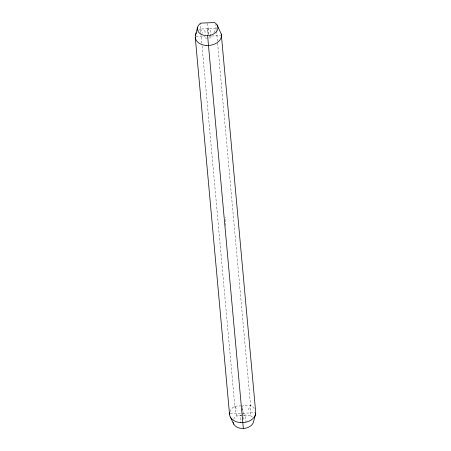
<?xml version="1.0" encoding="UTF-8"?>
<svg xmlns="http://www.w3.org/2000/svg" width="451" height="451" viewBox="0 0 451 451"><rect width="100%" height="100%" fill="white"/><g stroke="black" fill="none" stroke-linecap="round" stroke-linejoin="round"><path stroke-width="0.34" stroke-dasharray="2.25 1.69" d="M208.339 34.101L208.379 28.706M225.5 225.63L225.539 217.269M242.655 415.106L242.7 405.832L250.576 405.494L252.819 406.898L254.618 408.894M252.363 417.136A10.334 7.334 -5.2 0 0 251.354 416.121L250.181 415.388L250.576 405.494L217.467 41.689M200.825 32.545L200.509 29.039L200.881 23.125M229.993 411.69L230.749 409.908L232.575 407.755L234.83 406.165L241.392 405.889M213.932 32.635L216.255 28.374L215.037 24.489M248.253 409.762L250.576 405.494M198.254 30.629L200.509 29.039L216.255 28.374L216.446 30.476M250.181 415.388L236.634 415.963L235.456 416.797A10.334 7.334 -5.2 0 0 233.421 419.723M195.988 36.672L204.901 36.294M209.016 36.119L211.074 36.029M211.761 36.001L220.697 35.623M207.184 38.031L205.594 38.098L205.476 36.79M208.745 37.963L211.074 37.867L210.358 30.008M230.309 413.798L240.592 413.358M242.649 413.274L255.706 412.716M241.505 415.157L239.915 415.224L240.513 421.77M243.066 415.089L245.395 414.993L246.049 422.192M200.509 29.039L202.792 33.109M202.037 45.861L234.83 406.165L237.113 410.235M234.83 406.165L236.634 415.963M242.677 407.822L243.41 415.675M242.954 416.544L243.258 419.819M216.514 31.175L217.405 40.99M207.618 30.127L208.035 34.71M242.954 418.381L243.072 419.689M204.878 30.24L205.239 34.169M200.887 33.244L201.783 43.059M207.714 23.491L208.356 30.696M207.629 28.289L208.153 34.18"/><path stroke-width="0.68" d="M240.445 422.593A13.158 9.336 -5.2 0 1 229.576 414.734L195.289 37.608L195.418 35.161L197.476 27.517M229.61 414.734L229.739 412.287M217.016 24.85L221.283 34.062L255.604 411.188L255.711 413.623L253.625 421.403A10.334 7.334 -5.2 0 1 245.017 428.309L241.668 428.45A10.334 7.334 -5.2 0 1 233.128 422.277M195.418 35.161L196.427 32.782M207.59 35.578L209.27 35.466A10.334 7.334 -5.2 0 0 215.601 23.283L214.428 22.55L200.881 23.125L199.703 23.959A10.334 7.334 -5.2 0 0 205.915 35.612L207.59 35.578L243.343 428.422M206.163 45.466L210.437 45.286A13.158 9.336 -5.2 0 0 221.39 36.497L221.283 34.062M240.484 422.593L244.758 422.412A13.158 9.336 -5.2 0 0 255.711 413.623M230.371 417.079L233.731 424.12M206.124 45.466A13.158 9.336 -5.2 0 1 195.255 37.608"/></g></svg>
